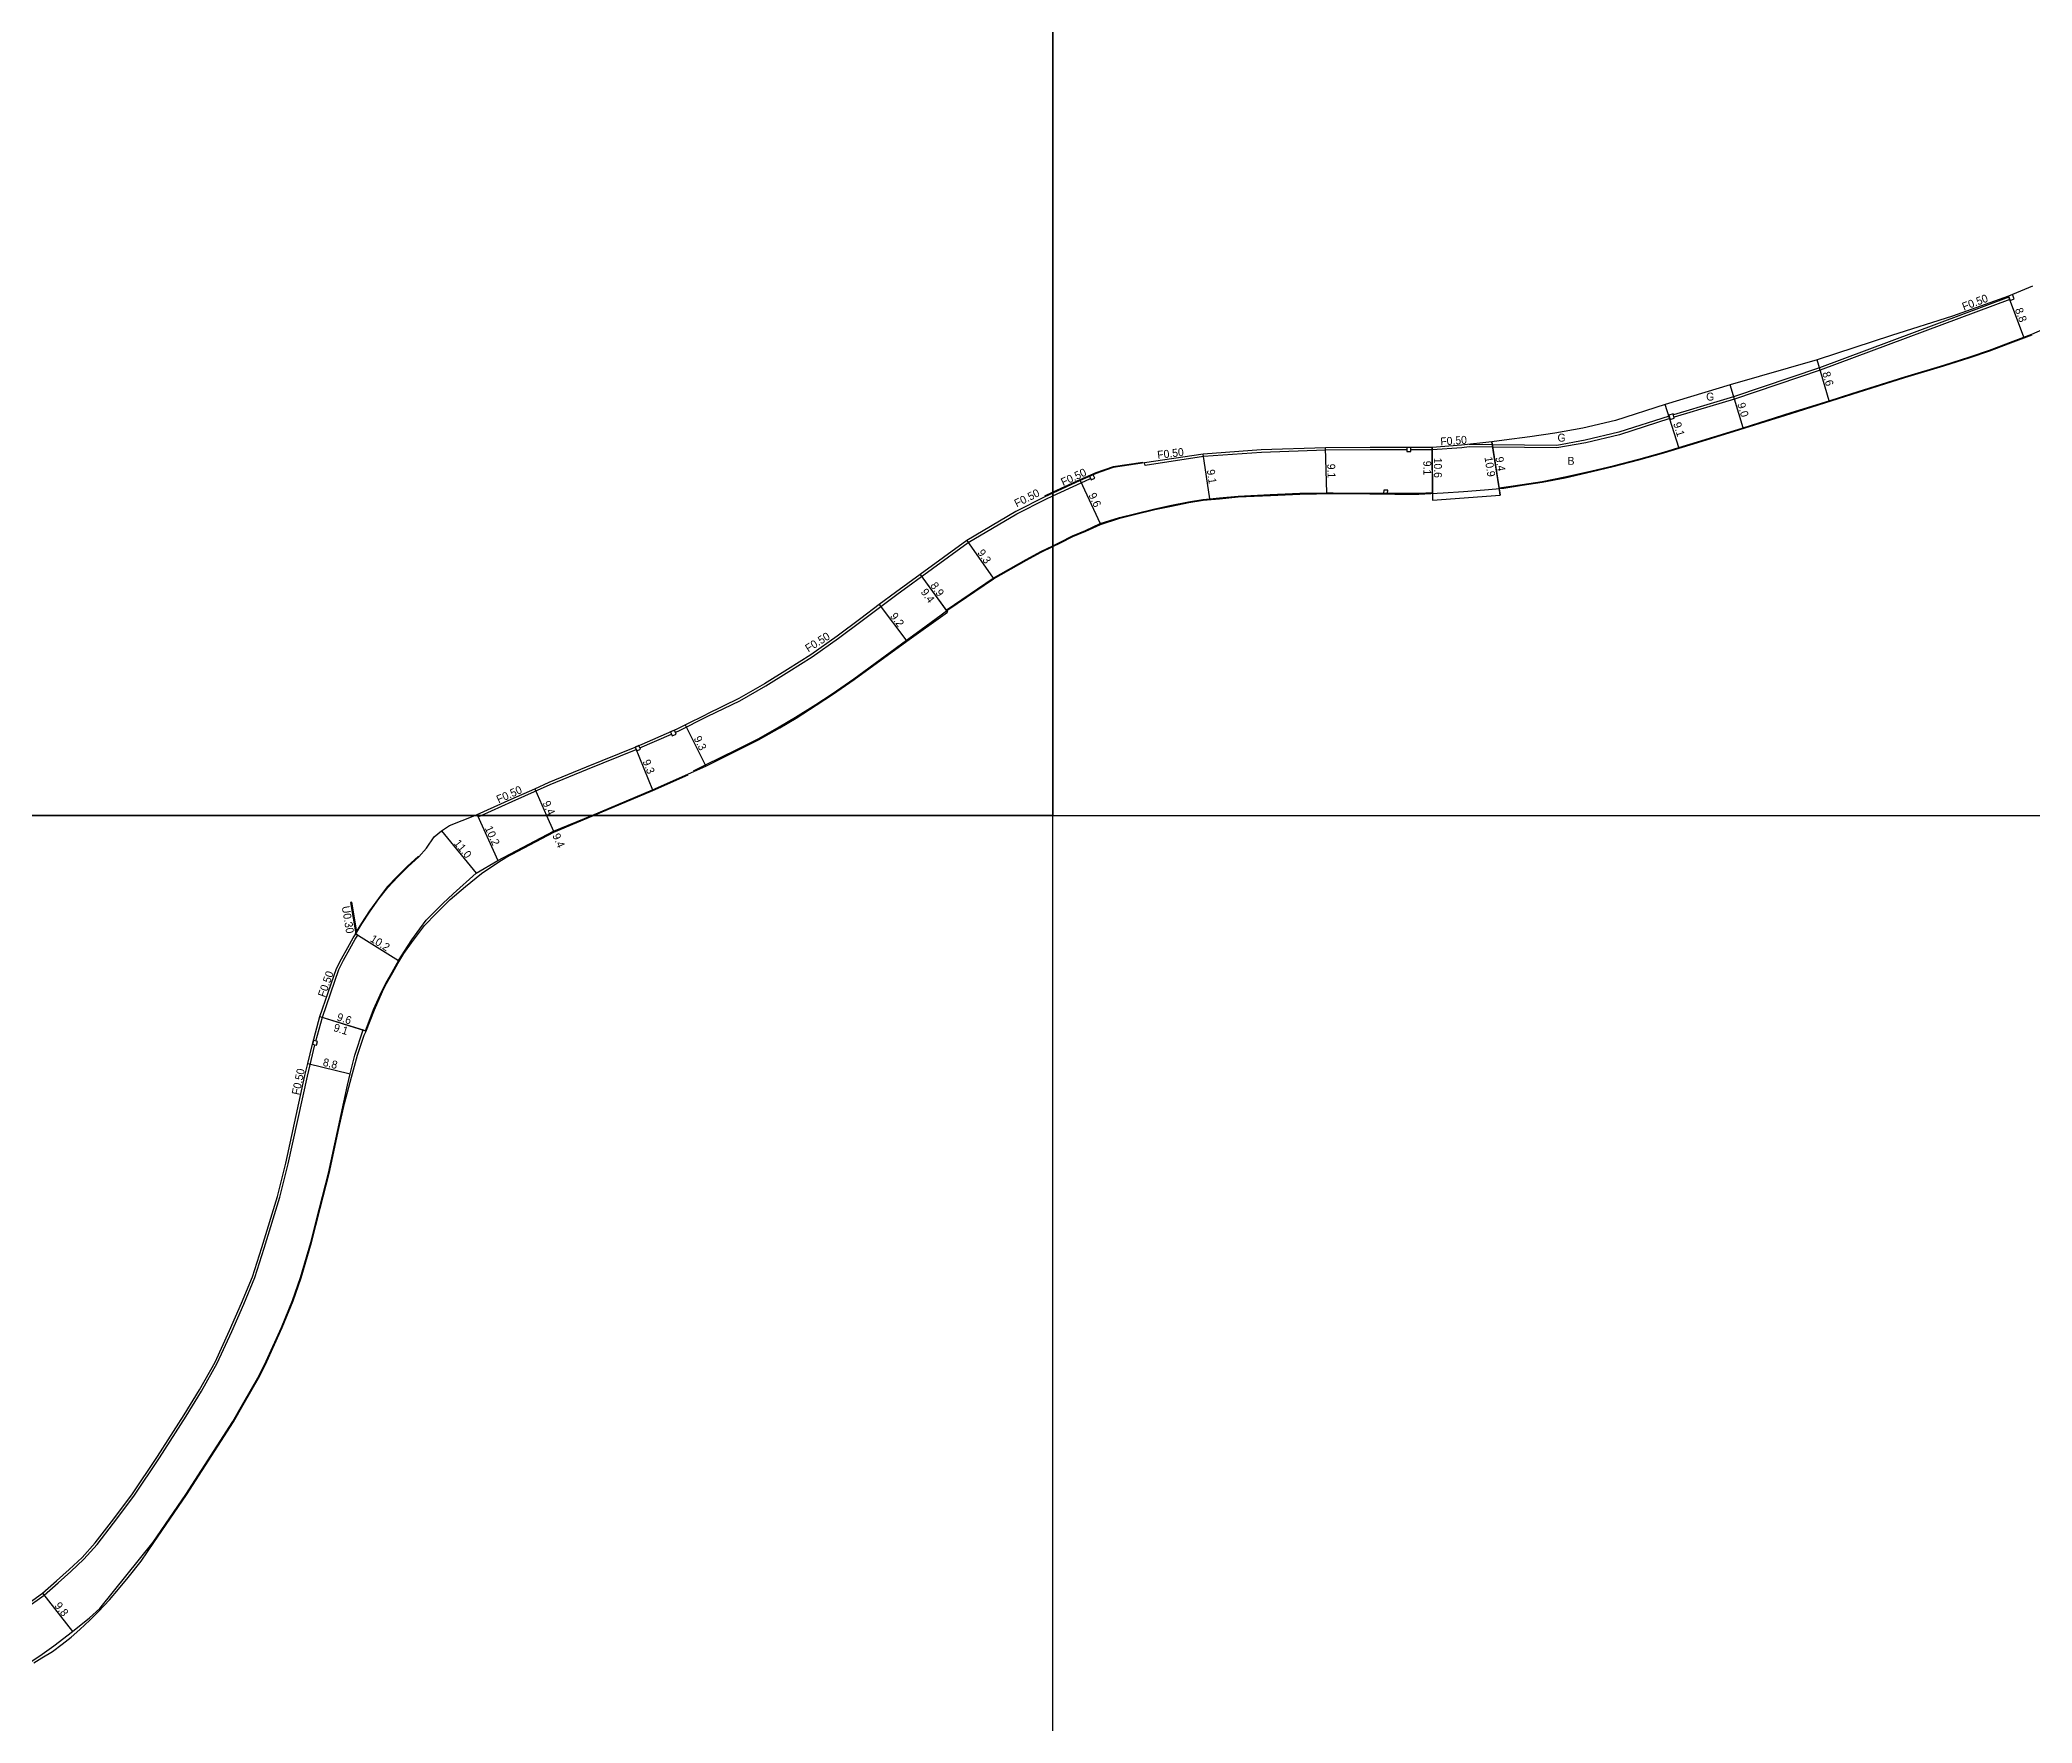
# Model space of a CAD drawing. Header units: metres. Extents: x 0 to 4000, y -96000 to -93000.
# Drawn here: x 2195.9 to 2597.3, y -94382.9 to -94043.8 of the extents above; entities that cross this region are included whole.
import ezdxf

# ---------------------------------------------------------------- set-up
doc = ezdxf.new("R2010")
doc.units = ezdxf.units.M
doc.header["$LTSCALE"] = 2.5
for name, color, linetype in [('側溝・桝', 7, 'Continuous'), ('図郭', 7, 'Continuous'), ('幅員', 7, 'Continuous'), ('歩道・分離帯・安全施設', 7, 'Continuous'), ('舗装', 7, 'Continuous'), ('道路', 7, 'Continuous')]:
    doc.layers.add(name, color=color, linetype=linetype)
doc.styles.get("Standard").update_dxf_attribs({"font": ''})
doc.styles.get('Standard').set_extended_font_data('@MS PGothic')

msp = doc.modelspace()

# ---------------------------------------------------------------- linework, layer by layer
at = {"layer": '側溝・桝'}
for points in [[(2592.59, -94095.62), (2554.42, -94109.84), (2537.14, -94115.69), (2529.71, -94117.91), (2528.84, -94118.17), (2525, -94119.32)], [(2592.79, -94096.08), (2554.59, -94110.31), (2537.29, -94116.16), (2529.85, -94118.39), (2528.99, -94118.65), (2525.14, -94119.8)], [(2524.14, -94119.58), (2524.12, -94119.58), (2514.01, -94122.83), (2507.26, -94124.43), (2501.51, -94125.46), (2488.49, -94125.32), (2483.83, -94125.26)], [(2524.28, -94120.06), (2524.27, -94120.06), (2514.14, -94123.31), (2507.36, -94124.92), (2501.55, -94125.96), (2488.49, -94125.82), (2483.85, -94125.76)], [(2471.3, -94126.38), (2463.92, -94126.38), (2454.92, -94126.45), (2441.99, -94126.87), (2430.35, -94127.73), (2418.55, -94129.49), (2418.55, -94129.49), (2418.47, -94128.99)], [(2483.85, -94125.76), (2482.37, -94125.94), (2476.39, -94126.37), (2472.1, -94126.38)], [(2400, -94135.63), (2405.68, -94132.99), (2407.58, -94132.15)], [(2323.96, -94183.25), (2324.51, -94183.01), (2330.44, -94180.04), (2336.91, -94176.92), (2342.13, -94173.91), (2346.76, -94171.04), (2351.48, -94168.08), (2356.81, -94164.3), (2361.58, -94160.75), (2368.55, -94155.47), (2382.95, -94145.02), (2392.75, -94139.23), (2398.58, -94136.29), (2400, -94135.63)], [(2316.79, -94186.39), (2323.13, -94183.61)], [(2284.82, -94200), (2291.07, -94197.18), (2298.7, -94193.78), (2306.22, -94190.66), (2316.06, -94186.7)], [(2283.99, -94199.82), (2284.07, -94200)], [(2284.07, -94200), (2284.19, -94200.28), (2284.82, -94200)], [(2259.76, -94223.46), (2258.74, -94217.47), (2258.45, -94217.52), (2259.52, -94223.84)], [(2251.52, -94245.45), (2252.8, -94240.65), (2256.14, -94231.05), (2257.08, -94229.15), (2258.37, -94226.87), (2259.43, -94224.94), (2259.95, -94224.11), (2259.52, -94223.84)], [(2193.27, -94359.54), (2196.74, -94357.06), (2199.56, -94354.58), (2202.11, -94352.28), (2204.77, -94349.83), (2207.45, -94346.85), (2210.69, -94342.61), (2214.79, -94337.14), (2219.98, -94329.43), (2225.39, -94321.02), (2228.48, -94316), (2231.64, -94310.35), (2234.56, -94303.98), (2237, -94298.47), (2239.2, -94293.12), (2241.06, -94287.17), (2244.23, -94276.9), (2245.94, -94270.19), (2249.78, -94252.5), (2251.31, -94246.22)]]:
    msp.add_lwpolyline(points, dxfattribs=at)
at = {"layer": '側溝・桝', "flags": 128}
for points in [[(2593.34, -94095.08), (2592.51, -94095.43), (2592.86, -94096.26), (2593.69, -94095.91)], [(2524.93, -94119.1), (2524.07, -94119.36), (2524.33, -94120.22), (2525.19, -94119.96)], [(2471.3, -94126.68), (2472.1, -94126.68), (2472.1, -94125.88), (2471.3, -94125.88)], [(2408.11, -94131.37), (2407.38, -94131.69), (2407.7, -94132.43), (2408.43, -94132.1)], [(2467.44, -94134.5), (2466.64, -94134.49), (2466.63, -94135.09), (2467.43, -94135.1)], [(2323.76, -94182.8), (2322.93, -94183.16), (2323.29, -94183.98), (2324.12, -94183.62)], [(2316.18, -94186.98), (2316.91, -94186.66), (2316.59, -94185.93), (2315.86, -94186.25)], [(2251.6, -94246.3), (2251.81, -94245.52), (2251.03, -94245.32), (2250.83, -94246.09)]]:
    msp.add_lwpolyline(points, close=True, dxfattribs=at)
at = {"layer": '図郭'}
for points in [[(1600, -94200), (2400, -94200), (2400, -93600), (1600, -93600)], [(2400, -94200), (3200, -94200), (3200, -93600), (2400, -93600)], [(1600, -94800), (2400, -94800), (2400, -94200), (1600, -94200)]]:
    msp.add_lwpolyline(points, close=True, dxfattribs=at)
at = {"layer": '幅員', "flags": 128}
for points in [[(2595.6, -94103.67), (2592.51, -94095.43)], [(2556.37, -94116.46), (2553.94, -94108.21)], [(2539.03, -94121.91), (2536.43, -94113.29)], [(2526.13, -94125.87), (2523.38, -94117.2)], [(2431.58, -94136.25), (2430.29, -94127.24)], [(2455.18, -94135.05), (2454.91, -94125.95)], [(2476.45, -94134.97), (2476.37, -94125.87)], [(2476.37, -94125.87), (2476.46, -94136.47)], [(2489.87, -94134.01), (2488.4, -94124.72)], [(2488.4, -94124.72), (2490.11, -94135.49)], [(2405.47, -94132.53), (2409.54, -94141.23)], [(2382.68, -94144.6), (2387.97, -94152.24)], [(2373.24, -94151.45), (2378.76, -94159.06)], [(2373.24, -94151.45), (2378.47, -94158.65)], [(2365, -94157.54), (2370.55, -94164.87)], [(2325.91, -94181.75), (2330.08, -94190.06)], [(2315.86, -94186.25), (2319.33, -94194.87)], [(2276.78, -94203.13), (2283.79, -94211.61)], [(2259.52, -94223.84), (2268.16, -94229.26)], [(2252.32, -94240.5), (2261.48, -94243.38)], [(2252.32, -94240.5), (2261.02, -94243.2)], [(2249.88, -94249.97), (2258.43, -94252.05)], [(2196.43, -94356.66), (2202.43, -94364.42)]]:
    msp.add_lwpolyline(points, dxfattribs=at)
at = {"layer": '幅員'}
for points in [[(2295.58, -94194.63), (2297.97, -94200)], [(2283.99, -94199.82), (2284.07, -94200)], [(2284.07, -94200), (2288.18, -94209.12)], [(2297.97, -94200), (2299.4, -94203.21)]]:
    msp.add_lwpolyline(points, dxfattribs=at)
at = {"layer": '歩道・分離帯・安全施設'}
for points in [[(2401.52, -94145.11), (2404.03, -94143.83), (2406.61, -94142.72), (2409.6, -94141.37), (2413.48, -94140.15), (2416.44, -94139.38), (2420.53, -94138.39), (2423.91, -94137.68), (2427.36, -94136.99), (2430.24, -94136.53), (2433.58, -94136.2), (2437.34, -94135.85), (2443.8, -94135.54), (2449.74, -94135.27), (2456.48, -94135.18), (2463.82, -94135.21), (2468.91, -94135.27), (2473.74, -94135.27), (2478.65, -94135.01), (2482.72, -94134.77), (2486.94, -94134.45), (2490.87, -94134.06), (2494.56, -94133.51), (2498.57, -94132.87), (2503.17, -94131.97), (2508.63, -94130.74), (2512.89, -94129.7), (2518.07, -94128.37), (2523.1, -94126.96), (2529.93, -94124.86), (2537.34, -94122.59), (2548.76, -94119.01), (2561.01, -94115.16), (2571.66, -94111.8), (2579.5, -94109.46), (2584.81, -94107.77), (2588.76, -94106.44), (2592.96, -94104.82), (2597.31, -94103.19)], [(2418.08, -94128.9), (2412.13, -94129.8), (2408.65, -94130.97), (2405.41, -94132.4), (2400, -94134.91)], [(2400, -94134.91), (2398.29, -94135.71)], [(2327.55, -94191.04), (2329.98, -94189.84), (2336.29, -94186.76), (2340.59, -94184.6), (2344.84, -94182.18), (2348.16, -94180.22), (2352.21, -94177.64), (2355.49, -94175.5), (2359.85, -94172.51), (2370.47, -94164.69), (2373.47, -94162.54), (2377.49, -94159.59), (2378.84, -94158.62), (2388.05, -94152.37), (2394.68, -94148.59), (2397.65, -94147), (2400, -94145.85)], [(2400, -94145.85), (2401.52, -94145.11)], [(2307.46, -94200), (2319.39, -94195.01), (2326.48, -94191.84)], [(2269.24, -94227.82), (2270.76, -94225.66), (2273.36, -94222.2), (2275.7, -94219.75), (2278.55, -94216.95), (2281.66, -94214.32), (2284.87, -94211.72), (2288.33, -94209.36), (2289.76, -94208.46), (2299.47, -94203.35), (2307.46, -94200)], [(2272.15, -94208.22), (2269.91, -94210.28), (2267.87, -94212.29), (2265.86, -94214.4), (2264.09, -94216.72), (2262.32, -94219.22), (2260.67, -94221.73), (2259.4, -94223.76)], [(2256.13, -94263.06), (2257.26, -94258.07), (2258.66, -94252.75), (2259.89, -94248.33), (2261.26, -94244.29), (2261.57, -94243.58), (2263.28, -94239.15), (2264.94, -94235.47), (2265.75, -94233.84), (2267.02, -94231.67), (2267.98, -94229.84), (2269.24, -94227.82)], [(2194.64, -94370.71), (2196.31, -94369.72), (2198.46, -94368.43), (2200.36, -94366.97), (2202.18, -94365.53), (2203.93, -94363.99), (2205.96, -94362.12), (2207.72, -94360.36), (2209.9, -94358.03), (2211.73, -94355.84), (2213.66, -94353.55), (2216.27, -94350.24), (2218.86, -94346.46), (2225.42, -94336.85), (2234.91, -94322.16), (2236.82, -94318.73), (2240.18, -94312.9), (2241.59, -94310.01), (2244.69, -94303.19), (2246.91, -94297.8), (2248.55, -94293.17), (2250.61, -94286.07), (2252.36, -94279.19), (2254.16, -94272.13), (2256.13, -94263.06)]]:
    msp.add_lwpolyline(points, dxfattribs=at)
at = {"layer": '舗装'}
msp.add_lwpolyline([(2592.51, -94095.43), (2592.59, -94095.62), (2554.42, -94109.84), (2537.14, -94115.69), (2529.71, -94117.91), (2528.84, -94118.17), (2525, -94119.32), (2524.93, -94119.1), (2524.07, -94119.36), (2524.14, -94119.58), (2524.12, -94119.58), (2514.01, -94122.83), (2507.26, -94124.43), (2501.51, -94125.46), (2488.49, -94125.32), (2483.83, -94125.26)], dxfattribs=at)
at = {"layer": '道路'}
for points in [[(2597.35, -94093.39), (2592.51, -94095.43), (2581.27, -94099.44), (2568.96, -94103.36), (2553.94, -94108.21), (2536.43, -94113.29), (2523.38, -94117.2), (2513.34, -94120.42), (2506.75, -94121.99), (2501.11, -94122.99), (2496.09, -94123.72), (2490.93, -94124.39), (2488.4, -94124.72), (2482.32, -94125.44), (2476.37, -94125.87), (2463.91, -94125.88), (2454.91, -94125.95), (2441.97, -94126.37), (2430.29, -94127.24), (2418.47, -94128.99), (2412.16, -94129.95), (2408.71, -94131.11), (2405.47, -94132.53), (2400, -94135.08)], [(2400, -94145.69), (2401.46, -94144.98), (2403.97, -94143.69), (2406.55, -94142.58), (2409.54, -94141.23), (2413.44, -94140.01), (2416.4, -94139.24), (2420.5, -94138.24), (2423.88, -94137.53), (2427.34, -94136.84), (2430.22, -94136.38), (2431.58, -94136.25), (2433.56, -94136.05), (2437.32, -94135.7), (2443.79, -94135.39), (2449.74, -94135.12), (2455.18, -94135.05), (2456.48, -94135.03), (2463.82, -94135.06), (2468.91, -94135.12), (2473.73, -94135.12), (2476.45, -94134.97), (2476.46, -94136.47), (2490.11, -94135.49), (2489.87, -94134.01), (2490.85, -94133.91), (2492.25, -94133.7), (2494.54, -94133.36), (2498.55, -94132.72), (2503.14, -94131.82), (2508.6, -94130.59), (2512.86, -94129.56), (2518.03, -94128.23), (2523.06, -94126.81), (2526.13, -94125.87), (2529.89, -94124.72), (2537.3, -94122.45), (2539.03, -94121.91), (2548.71, -94118.87), (2556.37, -94116.46), (2560.97, -94115.02), (2571.62, -94111.66), (2579.46, -94109.32), (2584.76, -94107.63), (2588.71, -94106.3), (2592.91, -94104.68), (2595.6, -94103.67), (2597.25, -94103.05), (2601.36, -94101.24)], [(2400, -94135.08), (2398.36, -94135.84), (2392.51, -94138.79), (2382.68, -94144.6), (2373.24, -94151.45), (2368.25, -94155.07), (2365, -94157.54), (2361.28, -94160.35), (2356.52, -94163.9), (2351.2, -94167.66), (2346.49, -94170.61), (2341.87, -94173.48), (2336.69, -94176.48), (2330.24, -94179.58)], [(2330.08, -94190.06), (2336.38, -94186.94), (2340.68, -94184.78), (2344.94, -94182.35), (2348.27, -94180.39), (2352.32, -94177.8), (2355.6, -94175.67), (2359.93, -94172.63), (2370.55, -94164.87), (2378.76, -94159.06), (2378.47, -94158.65), (2387.97, -94152.24), (2394.61, -94148.45), (2397.58, -94146.87), (2400, -94145.69)], [(2283.99, -94199.82), (2290.86, -94196.73), (2295.58, -94194.63), (2298.5, -94193.32), (2306.03, -94190.2), (2315.86, -94186.25), (2316.13, -94186.13), (2324.29, -94182.56), (2325.91, -94181.75), (2330.24, -94179.58)], [(2307.08, -94200), (2319.33, -94194.87), (2330.08, -94190.06)], [(2192.65, -94371.43), (2196.35, -94368.95), (2198.73, -94367.32), (2202.43, -94364.42), (2205.87, -94361.68), (2207.98, -94359.78), (2218.74, -94346.38), (2225.29, -94336.77), (2234.78, -94322.08), (2236.69, -94318.65), (2240.04, -94312.83), (2241.46, -94309.94), (2244.55, -94303.13), (2246.77, -94297.75), (2248.41, -94293.12), (2250.46, -94286.03), (2252.22, -94279.15), (2254.02, -94272.1), (2257.87, -94254.36), (2258.43, -94252.05), (2259.35, -94248.27), (2261.02, -94243.2), (2261.48, -94243.38), (2263.14, -94239.09), (2264.81, -94235.4), (2265.62, -94233.77), (2266.89, -94231.6), (2267.85, -94229.77), (2268.16, -94229.26), (2269.38, -94227.32), (2270.86, -94225.06), (2272.42, -94222.87), (2273.75, -94221.13), (2275.26, -94219.55), (2277.05, -94217.77), (2279.17, -94215.82), (2283.79, -94211.61), (2288.18, -94209.12), (2299.4, -94203.21), (2307.08, -94200)], [(2192.99, -94359.13), (2196.43, -94356.66), (2199.22, -94354.2), (2201.78, -94351.91), (2204.41, -94349.48), (2207.06, -94346.53), (2210.29, -94342.3), (2214.39, -94336.85), (2219.57, -94329.16), (2224.97, -94320.75), (2228.05, -94315.75), (2231.19, -94310.12), (2234.11, -94303.77), (2236.54, -94298.27), (2238.73, -94292.95), (2240.58, -94287.02), (2243.75, -94276.77), (2245.45, -94270.08), (2249.29, -94252.38), (2249.88, -94249.97), (2250.83, -94246.09), (2252.32, -94240.5), (2255.68, -94230.85), (2256.64, -94228.92), (2257.93, -94226.63), (2258.99, -94224.68), (2259.52, -94223.84), (2260.79, -94221.82), (2262.44, -94219.3), (2264.21, -94216.81), (2265.98, -94214.5), (2267.98, -94212.4), (2270.01, -94210.39), (2272.25, -94208.33), (2273.79, -94206.58), (2275.32, -94204.3), (2276.78, -94203.13), (2278.39, -94202.05), (2283.55, -94200)], [(2283.55, -94200), (2283.99, -94199.82)]]:
    msp.add_lwpolyline(points, dxfattribs=at)

# ---------------------------------------------------------------- texts
at = {"layer": '側溝・桝'}
for s, rotation, p in [('F0.50', 20.4408, (2583.53, -94098.33)), ('F0.50', 4.1514, (2478.11, -94125.5)), ('F0.50', 6.8799, (2421.12, -94128.19)), ('F0.50', 24.9493, (2402.06, -94133.7)), ('F0.50', 26.796, (2392.71, -94137.98)), ('F0.50', 32.0809, (2350.71, -94167.19)), ('F0.50', 24.261, (2288.32, -94197.6)), ('U0.30', 279.6652, (2256.7, -94218.38)), ('F0.50', 70.8396, (2253.36, -94236.76)), ('F0.50', 77.7468, (2248.16, -94256.43))]:
    msp.add_text(s, height=1.6, rotation=rotation, dxfattribs=at).set_placement(p)
at = {"layer": '幅員'}
for s, rotation, p in [('8.8', 290.5411, (2593.78, -94098.1)), ('8.6', 286.4164, (2554.98, -94110.87)), ('9.0', 286.7475, (2537.86, -94117.13)), ('9.1', 287.5519, (2524.94, -94121.07)), ('9.1', 270.4845, (2474.61, -94128.57)), ('10.6', 270.4845, (2476.75, -94127.95)), ('10.9', 279.0116, (2486.94, -94127.87)), ('9.4', 279.0116, (2489.15, -94127.89)), ('9.1', 278.1232, (2431, -94130.42)), ('9.1', 271.7136, (2455.26, -94129.19)), ('9.6', 295.1196, (2407.12, -94135.46)), ('9.3', 304.724, (2384.7, -94147.08)), ('9.4', 305.982, (2373.28, -94155.03)), ('8.9', 305.982, (2375.2, -94153.72)), ('9.2', 307.1359, (2367.1, -94159.9)), ('9.3', 296.6147, (2327.57, -94184.49)), ('9.3', 291.8981, (2317.28, -94189.12)), ('9.4', 294.0279, (2297.13, -94197.49)), ('10.2', 294.261, (2285.49, -94202.55)), ('9.4', 294.0279, (2299.1, -94204.05)), ('11.0', 309.5777, (2279.2, -94205.67)), ('10.2', 327.896, (2262.29, -94225.28)), ('9.6', 342.5342, (2255.59, -94241.27)), ('9.1', 342.7678, (2254.93, -94243.41)), ('8.8', 346.3092, (2252.8, -94250.42)), ('9.8', 307.7094, (2198.74, -94359.23))]:
    msp.add_text(s, height=1.6, rotation=rotation, dxfattribs=at).set_placement(p)
at = {"layer": '舗装'}
for s, p in [('G', (2531.61, -94116.44)), ('G', (2501.66, -94124.71)), ('B', (2503.68, -94129.38))]:
    msp.add_text(s, height=1.6, dxfattribs=at).set_placement(p)

doc.saveas('drawing.dxf')
